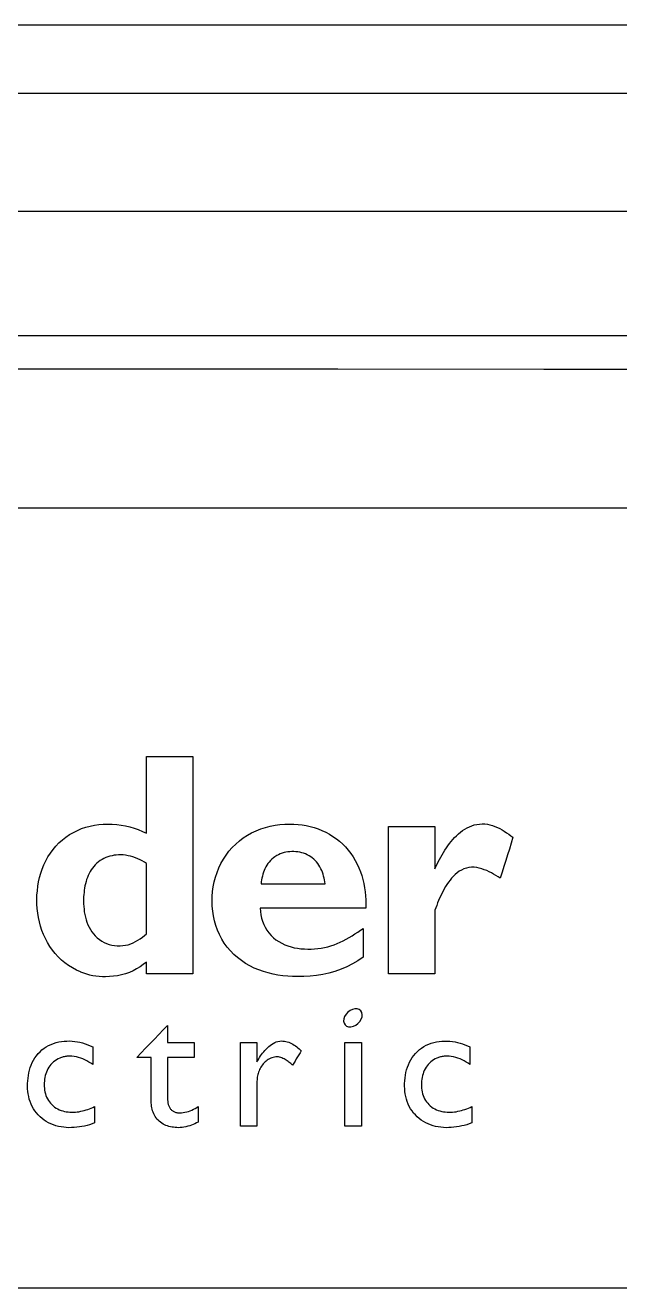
# Model space of a CAD drawing. Extents: x 0 to 320, y 0 to 1157.
# Drawn here: x 245.9 to 255.96, y 825.42 to 846.8 of the extents above; entities that cross this region are included whole.
import ezdxf

# ---------------------------------------------------------------- set-up
doc = ezdxf.new("R2010")
doc.units = 0
doc.layers.add('-15N-THT. THIẾT BỊ ĐÓNG MỞ', color=40, linetype='CONTINUOUS')

# ---------------------------------------------------------------- blocks, each defined once
blk = doc.blocks.new('06 - N - SC VSD ATV630C11~C16N4')
at = {"layer": '-15N-THT. THIẾT BỊ ĐÓNG MỞ'}
for p, q in [((149.663, 268.299), (27.375, 268.3)), ((27.463, 267.152), (137.634, 267.152)), ((33.009, 265.152), (131.909, 265.152)), ((115.516, 263.042), (49.288, 263.042)), ((87.682, 262.476), (84.194, 262.476)), ((91.171, 262.475), (87.682, 262.476)), ((94.659, 262.473), (91.171, 262.475)), ((98.146, 262.47), (94.659, 262.473)), ((115.591, 260.122), (49.32, 260.122)), ((87.933, 254.618), (87.933, 255.917)), ((87.933, 255.917), (88.715, 255.917)), ((88.715, 255.917), (88.715, 252.236)), ((86.631, 254.595), (86.697, 254.633)), ((86.697, 254.633), (86.765, 254.667)), ((86.765, 254.667), (86.835, 254.696)), ((86.835, 254.696), (86.907, 254.72)), ((86.907, 254.72), (86.98, 254.74)), ((86.98, 254.74), (87.053, 254.755)), ((87.053, 254.755), (87.128, 254.765)), ((87.128, 254.765), (87.202, 254.772)), ((87.202, 254.772), (87.278, 254.774)), ((87.278, 254.774), (87.353, 254.772)), ((87.353, 254.772), (87.429, 254.767)), ((87.429, 254.767), (87.503, 254.757)), ((87.503, 254.757), (87.578, 254.743)), ((87.578, 254.743), (87.651, 254.725)), ((87.651, 254.725), (87.723, 254.704)), ((87.723, 254.704), (87.794, 254.679)), ((87.794, 254.679), (87.864, 254.65)), ((87.864, 254.65), (87.933, 254.618)), ((89.641, 254.584), (89.713, 254.625)), ((89.713, 254.625), (89.789, 254.66)), ((89.789, 254.66), (89.866, 254.691)), ((89.866, 254.691), (89.946, 254.717)), ((89.946, 254.717), (90.027, 254.738)), ((90.027, 254.738), (90.109, 254.754)), ((90.109, 254.754), (90.192, 254.765)), ((90.192, 254.765), (90.275, 254.772)), ((90.275, 254.772), (90.359, 254.774)), ((90.359, 254.774), (90.428, 254.772)), ((90.359, 254.774), (90.359, 254.774)), ((90.428, 254.772), (90.498, 254.768)), ((90.498, 254.768), (90.568, 254.759)), ((90.568, 254.759), (90.637, 254.748)), ((90.637, 254.748), (90.705, 254.732)), ((90.705, 254.732), (90.772, 254.714)), ((90.772, 254.714), (90.839, 254.691)), ((90.839, 254.691), (90.904, 254.665)), ((90.904, 254.665), (90.967, 254.636)), ((90.967, 254.636), (91.029, 254.602)), ((92.031, 252.239), (92.031, 254.73)), ((92.031, 254.73), (92.814, 254.73)), ((92.031, 254.73), (92.031, 254.73)), ((92.814, 254.73), (92.814, 254.015)), ((92.814, 254.73), (92.814, 254.73)), ((93.213, 254.606), (93.247, 254.635)), ((93.247, 254.635), (93.283, 254.662)), ((93.283, 254.662), (93.32, 254.687)), ((93.32, 254.687), (93.359, 254.71)), ((93.359, 254.71), (93.399, 254.729)), ((93.399, 254.729), (93.44, 254.746)), ((93.44, 254.746), (93.483, 254.759)), ((93.483, 254.759), (93.526, 254.768)), ((93.526, 254.768), (93.571, 254.774)), ((93.571, 254.774), (93.616, 254.776)), ((93.616, 254.776), (93.66, 254.775)), ((93.66, 254.775), (93.705, 254.77)), ((93.705, 254.77), (93.748, 254.761)), ((93.748, 254.761), (93.79, 254.749)), ((93.79, 254.749), (93.832, 254.734)), ((93.832, 254.734), (93.873, 254.716)), ((93.873, 254.716), (93.913, 254.696)), ((93.913, 254.696), (93.952, 254.674)), ((93.952, 254.674), (93.99, 254.651)), ((93.99, 254.651), (94.028, 254.627)), ((94.028, 254.627), (94.065, 254.601)), ((86.398, 254.399), (86.451, 254.454)), ((86.451, 254.454), (86.508, 254.505)), ((86.508, 254.505), (86.568, 254.552)), ((86.568, 254.552), (86.631, 254.595)), ((89.384, 254.377), (89.443, 254.435)), ((89.443, 254.435), (89.505, 254.489)), ((89.505, 254.489), (89.571, 254.539)), ((89.571, 254.539), (89.641, 254.584)), ((91.029, 254.602), (91.089, 254.565)), ((91.089, 254.565), (91.147, 254.525)), ((91.147, 254.525), (91.202, 254.481)), ((91.202, 254.481), (91.254, 254.434)), ((91.254, 254.434), (91.303, 254.385)), ((93.009, 254.369), (93.035, 254.406)), ((93.035, 254.406), (93.061, 254.442)), ((93.061, 254.442), (93.089, 254.477)), ((93.089, 254.477), (93.118, 254.511)), ((93.118, 254.511), (93.149, 254.544)), ((93.149, 254.544), (93.18, 254.576)), ((93.18, 254.576), (93.213, 254.606)), ((94.065, 254.601), (94.101, 254.575)), ((94.106, 254.45), (94.076, 254.351)), ((94.101, 254.575), (94.137, 254.549)), ((94.137, 254.549), (94.106, 254.45)), ((94.137, 254.549), (94.137, 254.549)), ((86.228, 254.15), (86.264, 254.217)), ((86.264, 254.217), (86.305, 254.28)), ((86.305, 254.28), (86.35, 254.341)), ((86.35, 254.341), (86.398, 254.399)), ((87.212, 254.191), (87.18, 254.174)), ((87.245, 254.206), (87.212, 254.191)), ((87.279, 254.219), (87.245, 254.206)), ((87.314, 254.23), (87.279, 254.219)), ((87.349, 254.238), (87.314, 254.23)), ((87.385, 254.245), (87.349, 254.238)), ((87.421, 254.249), (87.385, 254.245)), ((87.458, 254.252), (87.421, 254.249)), ((87.494, 254.252), (87.458, 254.252)), ((87.494, 254.252), (87.494, 254.252)), ((87.536, 254.251), (87.494, 254.252)), ((87.578, 254.246), (87.536, 254.251)), ((87.62, 254.238), (87.578, 254.246)), ((87.662, 254.228), (87.62, 254.238)), ((87.704, 254.216), (87.662, 254.228)), ((87.746, 254.202), (87.704, 254.216)), ((87.786, 254.187), (87.746, 254.202)), ((89.234, 254.179), (89.279, 254.248)), ((89.279, 254.248), (89.329, 254.314)), ((89.329, 254.314), (89.384, 254.377)), ((90.081, 254.201), (90.055, 254.179)), ((90.108, 254.221), (90.081, 254.201)), ((90.137, 254.239), (90.108, 254.221)), ((90.167, 254.255), (90.137, 254.239)), ((90.198, 254.268), (90.167, 254.255)), ((90.229, 254.28), (90.198, 254.268)), ((90.261, 254.289), (90.229, 254.28)), ((90.294, 254.296), (90.261, 254.289)), ((90.327, 254.301), (90.294, 254.296)), ((90.36, 254.305), (90.327, 254.301)), ((90.394, 254.307), (90.36, 254.305)), ((90.428, 254.307), (90.394, 254.307)), ((90.462, 254.305), (90.428, 254.307)), ((90.496, 254.301), (90.462, 254.305)), ((90.529, 254.296), (90.496, 254.301)), ((90.561, 254.288), (90.529, 254.296)), ((90.593, 254.279), (90.561, 254.288)), ((90.625, 254.267), (90.593, 254.279)), ((90.655, 254.254), (90.625, 254.267)), ((90.685, 254.238), (90.655, 254.254)), ((90.713, 254.22), (90.685, 254.238)), ((90.74, 254.201), (90.713, 254.22)), ((90.766, 254.179), (90.74, 254.201)), ((91.303, 254.385), (91.349, 254.332)), ((91.349, 254.332), (91.392, 254.276)), ((91.392, 254.276), (91.432, 254.218)), ((91.432, 254.218), (91.468, 254.158)), ((92.894, 254.175), (92.915, 254.215)), ((92.915, 254.215), (92.937, 254.254)), ((92.937, 254.254), (92.96, 254.293)), ((92.96, 254.293), (92.984, 254.331)), ((92.984, 254.331), (93.009, 254.369)), ((94.045, 254.253), (94.014, 254.154)), ((94.076, 254.351), (94.045, 254.253)), ((86.143, 253.94), (86.167, 254.012)), ((86.167, 254.012), (86.195, 254.082)), ((86.195, 254.082), (86.228, 254.15)), ((86.998, 253.999), (86.979, 253.968)), ((87.019, 254.029), (86.998, 253.999)), ((87.041, 254.057), (87.019, 254.029)), ((87.066, 254.084), (87.041, 254.057)), ((87.092, 254.109), (87.066, 254.084)), ((87.12, 254.133), (87.092, 254.109)), ((87.149, 254.154), (87.12, 254.133)), ((87.18, 254.174), (87.149, 254.154)), ((87.824, 254.17), (87.786, 254.187)), ((87.862, 254.151), (87.824, 254.17)), ((87.898, 254.13), (87.862, 254.151)), ((87.933, 254.106), (87.898, 254.13)), ((87.933, 252.917), (87.933, 254.106)), ((89.127, 253.954), (89.158, 254.031)), ((89.158, 254.031), (89.193, 254.106)), ((89.193, 254.106), (89.234, 254.179)), ((89.925, 253.987), (89.913, 253.956)), ((89.938, 254.017), (89.925, 253.987)), ((89.953, 254.047), (89.938, 254.017)), ((89.97, 254.076), (89.953, 254.047)), ((89.989, 254.103), (89.97, 254.076)), ((90.009, 254.13), (89.989, 254.103)), ((90.031, 254.155), (90.009, 254.13)), ((90.055, 254.179), (90.031, 254.155)), ((90.79, 254.156), (90.766, 254.179)), ((90.812, 254.131), (90.79, 254.156)), ((90.833, 254.105), (90.812, 254.131)), ((90.853, 254.077), (90.833, 254.105)), ((90.87, 254.048), (90.853, 254.077)), ((90.886, 254.018), (90.87, 254.048)), ((90.9, 253.987), (90.886, 254.018)), ((90.912, 253.956), (90.9, 253.987)), ((91.468, 254.158), (91.501, 254.096)), ((91.501, 254.096), (91.53, 254.032)), ((91.53, 254.032), (91.556, 253.967)), ((92.814, 254.015), (92.833, 254.055)), ((92.814, 254.015), (92.814, 254.015)), ((92.833, 254.055), (92.853, 254.095)), ((92.853, 254.095), (92.873, 254.136)), ((92.873, 254.136), (92.894, 254.175)), ((93.267, 253.995), (93.229, 253.973)), ((93.307, 254.013), (93.267, 253.995)), ((93.349, 254.027), (93.307, 254.013)), ((93.392, 254.036), (93.349, 254.027)), ((93.436, 254.041), (93.392, 254.036)), ((93.48, 254.041), (93.436, 254.041)), ((93.524, 254.036), (93.48, 254.041)), ((93.567, 254.027), (93.524, 254.036)), ((93.609, 254.016), (93.567, 254.027)), ((93.651, 254.001), (93.609, 254.016)), ((93.692, 253.985), (93.651, 254.001)), ((93.732, 253.967), (93.692, 253.985)), ((93.983, 254.055), (93.953, 253.956)), ((94.014, 254.154), (93.983, 254.055)), ((86.094, 253.719), (86.106, 253.793)), ((86.106, 253.793), (86.122, 253.867)), ((86.122, 253.867), (86.143, 253.94)), ((86.899, 253.762), (86.891, 253.725)), ((86.909, 253.798), (86.899, 253.762)), ((86.919, 253.833), (86.909, 253.798)), ((86.932, 253.868), (86.919, 253.833)), ((86.946, 253.902), (86.932, 253.868)), ((86.961, 253.936), (86.946, 253.902)), ((86.979, 253.968), (86.961, 253.936)), ((89.064, 253.713), (89.08, 253.794)), ((89.08, 253.794), (89.101, 253.875)), ((89.101, 253.875), (89.127, 253.954)), ((89.876, 253.794), (89.872, 253.761)), ((89.872, 253.761), (90.955, 253.761)), ((89.872, 253.761), (89.872, 253.761)), ((89.881, 253.827), (89.876, 253.794)), ((89.887, 253.859), (89.881, 253.827)), ((89.894, 253.892), (89.887, 253.859)), ((89.903, 253.924), (89.894, 253.892)), ((89.913, 253.956), (89.903, 253.924)), ((90.923, 253.924), (90.912, 253.956)), ((90.932, 253.892), (90.923, 253.924)), ((90.94, 253.859), (90.932, 253.892)), ((90.946, 253.827), (90.94, 253.859)), ((90.951, 253.794), (90.946, 253.827)), ((90.955, 253.761), (90.951, 253.794)), ((90.955, 253.761), (90.955, 253.761)), ((91.556, 253.967), (91.578, 253.901)), ((91.578, 253.901), (91.597, 253.834)), ((91.597, 253.834), (91.613, 253.765)), ((91.613, 253.765), (91.625, 253.696)), ((93.045, 253.787), (93.02, 253.751)), ((93.072, 253.822), (93.045, 253.787)), ((93.099, 253.856), (93.072, 253.822)), ((93.129, 253.889), (93.099, 253.856)), ((93.16, 253.92), (93.129, 253.889)), ((93.194, 253.948), (93.16, 253.92)), ((93.229, 253.973), (93.194, 253.948)), ((93.771, 253.947), (93.732, 253.967)), ((93.809, 253.926), (93.771, 253.947)), ((93.847, 253.904), (93.809, 253.926)), ((93.885, 253.881), (93.847, 253.904)), ((93.922, 253.858), (93.885, 253.881)), ((93.953, 253.956), (93.922, 253.858)), ((93.922, 253.858), (93.922, 253.858)), ((86.077, 253.493), (86.079, 253.568)), ((86.079, 253.568), (86.085, 253.644)), ((86.085, 253.644), (86.094, 253.719)), ((86.871, 253.578), (86.869, 253.541)), ((86.875, 253.615), (86.871, 253.578)), ((86.879, 253.652), (86.875, 253.615)), ((86.884, 253.689), (86.879, 253.652)), ((86.891, 253.725), (86.884, 253.689)), ((89.045, 253.464), (89.047, 253.547)), ((89.047, 253.547), (89.053, 253.63)), ((89.053, 253.63), (89.064, 253.713)), ((91.625, 253.696), (91.635, 253.627)), ((91.635, 253.627), (91.641, 253.557)), ((91.641, 253.557), (91.645, 253.488)), ((92.914, 253.558), (92.896, 253.518)), ((92.934, 253.598), (92.914, 253.558)), ((92.954, 253.637), (92.934, 253.598)), ((92.975, 253.676), (92.954, 253.637)), ((92.997, 253.714), (92.975, 253.676)), ((93.02, 253.751), (92.997, 253.714)), ((86.079, 253.417), (86.077, 253.493)), ((86.083, 253.341), (86.079, 253.417)), ((86.092, 253.266), (86.083, 253.341)), ((86.868, 253.505), (86.867, 253.468)), ((86.867, 253.468), (86.867, 253.468)), ((86.867, 253.468), (86.868, 253.423)), ((86.869, 253.541), (86.868, 253.505)), ((86.868, 253.423), (86.87, 253.378)), ((86.87, 253.378), (86.875, 253.332)), ((86.875, 253.332), (86.88, 253.287)), ((89.047, 253.382), (89.045, 253.464)), ((89.054, 253.299), (89.047, 253.382)), ((91.644, 253.348), (89.856, 253.348)), ((89.856, 253.348), (89.861, 253.292)), ((89.856, 253.348), (89.856, 253.348)), ((91.646, 253.418), (91.644, 253.348)), ((91.644, 253.348), (91.644, 253.348)), ((91.645, 253.488), (91.646, 253.418)), ((92.83, 253.355), (92.814, 253.314)), ((92.846, 253.396), (92.83, 253.355)), ((92.862, 253.437), (92.846, 253.396)), ((92.879, 253.477), (92.862, 253.437)), ((92.896, 253.518), (92.879, 253.477)), ((86.104, 253.191), (86.092, 253.266)), ((86.12, 253.117), (86.104, 253.191)), ((86.88, 253.287), (86.888, 253.243)), ((86.888, 253.243), (86.898, 253.198)), ((86.898, 253.198), (86.91, 253.154)), ((86.91, 253.154), (86.925, 253.111)), ((89.066, 253.217), (89.054, 253.299)), ((89.084, 253.136), (89.066, 253.217)), ((89.106, 253.056), (89.084, 253.136)), ((89.861, 253.292), (89.87, 253.236)), ((89.87, 253.236), (89.882, 253.181)), ((89.882, 253.181), (89.898, 253.127)), ((89.898, 253.127), (89.918, 253.075)), ((92.814, 253.314), (92.814, 252.239)), ((92.814, 253.314), (92.814, 253.314)), ((86.139, 253.044), (86.12, 253.117)), ((86.163, 252.972), (86.139, 253.044)), ((86.191, 252.902), (86.163, 252.972)), ((86.925, 253.111), (86.942, 253.069)), ((86.942, 253.069), (86.961, 253.027)), ((86.961, 253.027), (86.983, 252.987)), ((86.983, 252.987), (87.007, 252.949)), ((87.007, 252.949), (87.035, 252.913)), ((87.035, 252.913), (87.066, 252.878)), ((87.899, 252.887), (87.933, 252.917)), ((89.134, 252.977), (89.106, 253.056)), ((89.167, 252.901), (89.134, 252.977)), ((89.918, 253.075), (89.943, 253.025)), ((89.943, 253.025), (89.971, 252.977)), ((89.971, 252.977), (90.004, 252.932)), ((90.004, 252.932), (90.041, 252.889)), ((91.413, 252.882), (91.461, 252.912)), ((91.461, 252.912), (91.508, 252.943)), ((91.508, 252.943), (91.555, 252.975)), ((91.555, 252.975), (91.601, 253.007)), ((91.601, 253.007), (91.601, 252.521)), ((86.222, 252.833), (86.191, 252.902)), ((86.257, 252.766), (86.222, 252.833)), ((86.297, 252.701), (86.257, 252.766)), ((86.34, 252.639), (86.297, 252.701)), ((87.066, 252.878), (87.099, 252.846)), ((87.099, 252.846), (87.135, 252.817)), ((87.135, 252.817), (87.174, 252.79)), ((87.174, 252.79), (87.214, 252.768)), ((87.214, 252.768), (87.256, 252.75)), ((87.256, 252.75), (87.299, 252.735)), ((87.299, 252.735), (87.344, 252.724)), ((87.344, 252.724), (87.39, 252.716)), ((87.39, 252.716), (87.437, 252.712)), ((87.437, 252.712), (87.485, 252.712)), ((87.485, 252.712), (87.532, 252.715)), ((87.532, 252.715), (87.578, 252.721)), ((87.578, 252.721), (87.622, 252.731)), ((87.622, 252.731), (87.666, 252.745)), ((87.666, 252.745), (87.708, 252.762)), ((87.708, 252.762), (87.749, 252.782)), ((87.749, 252.782), (87.788, 252.805)), ((87.788, 252.805), (87.826, 252.831)), ((87.826, 252.831), (87.863, 252.858)), ((87.863, 252.858), (87.899, 252.887)), ((89.206, 252.827), (89.167, 252.901)), ((89.25, 252.756), (89.206, 252.827)), ((89.299, 252.689), (89.25, 252.756)), ((90.041, 252.889), (90.081, 252.849)), ((90.081, 252.849), (90.125, 252.814)), ((90.125, 252.814), (90.172, 252.782)), ((90.172, 252.782), (90.222, 252.754)), ((90.222, 252.754), (90.274, 252.73)), ((90.274, 252.73), (90.327, 252.71)), ((90.327, 252.71), (90.381, 252.693)), ((90.381, 252.693), (90.435, 252.68)), ((90.944, 252.683), (91, 252.696)), ((91, 252.696), (91.054, 252.712)), ((91.054, 252.712), (91.108, 252.73)), ((91.108, 252.73), (91.16, 252.751)), ((91.16, 252.751), (91.212, 252.773)), ((91.212, 252.773), (91.263, 252.798)), ((91.263, 252.798), (91.314, 252.825)), ((91.314, 252.825), (91.363, 252.853)), ((91.363, 252.853), (91.413, 252.882)), ((86.387, 252.58), (86.34, 252.639)), ((86.438, 252.524), (86.387, 252.58)), ((86.494, 252.471), (86.438, 252.524)), ((89.353, 252.626), (89.299, 252.689)), ((89.411, 252.566), (89.353, 252.626)), ((89.474, 252.511), (89.411, 252.566)), ((89.54, 252.461), (89.474, 252.511)), ((90.435, 252.68), (90.491, 252.67)), ((90.491, 252.67), (90.548, 252.663)), ((90.548, 252.663), (90.605, 252.659)), ((90.605, 252.659), (90.662, 252.657)), ((90.662, 252.657), (90.719, 252.657)), ((90.719, 252.657), (90.776, 252.66)), ((90.776, 252.66), (90.833, 252.665)), ((90.833, 252.665), (90.888, 252.672)), ((90.888, 252.672), (90.944, 252.683)), ((91.601, 252.521), (91.513, 252.46)), ((86.552, 252.422), (86.494, 252.471)), ((86.614, 252.377), (86.552, 252.422)), ((86.678, 252.337), (86.614, 252.377)), ((86.745, 252.301), (86.678, 252.337)), ((86.814, 252.27), (86.745, 252.301)), ((86.814, 252.27), (86.814, 252.27)), ((87.705, 252.29), (87.643, 252.262)), ((87.765, 252.322), (87.705, 252.29)), ((87.823, 252.357), (87.765, 252.322)), ((87.879, 252.396), (87.823, 252.357)), ((87.933, 252.437), (87.879, 252.396)), ((87.933, 252.236), (87.933, 252.437)), ((89.61, 252.414), (89.54, 252.461)), ((89.683, 252.373), (89.61, 252.414)), ((89.758, 252.336), (89.683, 252.373)), ((89.835, 252.303), (89.758, 252.336)), ((89.914, 252.275), (89.835, 252.303)), ((89.994, 252.252), (89.914, 252.275)), ((91.124, 252.278), (91.021, 252.248)), ((91.226, 252.314), (91.124, 252.278)), ((91.325, 252.357), (91.226, 252.314)), ((91.421, 252.405), (91.325, 252.357)), ((91.513, 252.46), (91.421, 252.405)), ((87.307, 252.191), (87.239, 252.189)), ((87.239, 252.189), (87.239, 252.189)), ((87.376, 252.196), (87.307, 252.191)), ((87.444, 252.206), (87.376, 252.196)), ((87.512, 252.22), (87.444, 252.206)), ((87.578, 252.239), (87.512, 252.22)), ((87.643, 252.262), (87.578, 252.239)), ((88.715, 252.236), (87.933, 252.236)), ((90.075, 252.232), (89.994, 252.252)), ((90.157, 252.216), (90.075, 252.232)), ((90.24, 252.205), (90.157, 252.216)), ((90.323, 252.197), (90.24, 252.205)), ((90.406, 252.192), (90.323, 252.197)), ((90.489, 252.19), (90.406, 252.192)), ((90.596, 252.192), (90.489, 252.19)), ((90.489, 252.19), (90.489, 252.19)), ((90.703, 252.198), (90.596, 252.192)), ((90.81, 252.209), (90.703, 252.198)), ((90.916, 252.225), (90.81, 252.209)), ((91.021, 252.248), (90.916, 252.225)), ((92.814, 252.239), (92.031, 252.239)), ((92.031, 252.239), (92.031, 252.239)), ((92.814, 252.239), (92.814, 252.239)), ((91.579, 251.581), (91.579, 251.581)), ((88.067, 251.132), (88.142, 251.21)), ((88.142, 251.21), (88.216, 251.287)), ((88.216, 251.287), (88.291, 251.365)), ((88.291, 251.365), (88.291, 251.072)), ((88.291, 251.365), (88.291, 251.365)), ((91.277, 251.401), (91.277, 251.401)), ((86.199, 250.977), (86.237, 251.002)), ((86.237, 251.002), (86.276, 251.024)), ((86.276, 251.024), (86.318, 251.043)), ((86.318, 251.043), (86.36, 251.06)), ((86.36, 251.06), (86.404, 251.073)), ((86.404, 251.073), (86.448, 251.083)), ((86.448, 251.083), (86.493, 251.091)), ((86.493, 251.091), (86.538, 251.096)), ((86.538, 251.096), (86.583, 251.099)), ((86.583, 251.099), (86.628, 251.1)), ((86.628, 251.1), (86.673, 251.098)), ((86.673, 251.098), (86.718, 251.094)), ((86.718, 251.094), (86.762, 251.088)), ((86.762, 251.088), (86.807, 251.079)), ((86.807, 251.079), (86.851, 251.067)), ((86.851, 251.067), (86.895, 251.053)), ((86.895, 251.053), (86.938, 251.037)), ((86.938, 251.037), (86.98, 251.02)), ((86.98, 251.02), (87.022, 251.002)), ((87.022, 251.002), (87.022, 250.702)), ((87.022, 251.002), (87.022, 251.002)), ((87.917, 250.977), (87.992, 251.054)), ((87.992, 251.054), (88.067, 251.132)), ((88.291, 251.072), (88.738, 251.072)), ((88.291, 251.072), (88.291, 251.072)), ((88.738, 251.072), (88.738, 250.822)), ((88.738, 251.072), (88.738, 251.072)), ((89.525, 249.659), (89.525, 251.072)), ((89.525, 251.072), (89.803, 251.072)), ((89.525, 251.072), (89.525, 251.072)), ((89.803, 251.072), (89.803, 250.745)), ((89.803, 251.072), (89.803, 251.072)), ((89.958, 250.963), (89.98, 250.985)), ((89.98, 250.985), (90.003, 251.005)), ((90.003, 251.005), (90.026, 251.025)), ((90.026, 251.025), (90.051, 251.043)), ((90.051, 251.043), (90.077, 251.059)), ((90.077, 251.059), (90.103, 251.072)), ((90.103, 251.072), (90.13, 251.084)), ((90.13, 251.084), (90.159, 251.092)), ((90.159, 251.092), (90.188, 251.098)), ((90.188, 251.098), (90.217, 251.1)), ((90.217, 251.1), (90.242, 251.099)), ((90.217, 251.1), (90.217, 251.1)), ((90.242, 251.099), (90.268, 251.096)), ((90.268, 251.096), (90.293, 251.092)), ((90.293, 251.092), (90.317, 251.085)), ((90.317, 251.085), (90.341, 251.078)), ((90.341, 251.078), (90.365, 251.068)), ((90.365, 251.068), (90.388, 251.057)), ((90.388, 251.057), (90.411, 251.045)), ((90.411, 251.045), (90.433, 251.032)), ((90.433, 251.032), (90.455, 251.017)), ((90.455, 251.017), (90.476, 251.002)), ((90.476, 251.002), (90.496, 250.986)), ((90.496, 250.986), (90.516, 250.97)), ((91.292, 249.659), (91.292, 251.072)), ((91.292, 251.072), (91.57, 251.072)), ((91.292, 251.072), (91.292, 251.072)), ((91.57, 251.072), (91.57, 249.659)), ((91.57, 251.072), (91.57, 251.072)), ((92.553, 250.954), (92.59, 250.981)), ((92.59, 250.981), (92.628, 251.006)), ((92.628, 251.006), (92.669, 251.028)), ((92.669, 251.028), (92.711, 251.047)), ((92.711, 251.047), (92.754, 251.063)), ((92.754, 251.063), (92.798, 251.075)), ((92.798, 251.075), (92.843, 251.085)), ((92.843, 251.085), (92.889, 251.093)), ((92.889, 251.093), (92.934, 251.097)), ((92.934, 251.097), (92.98, 251.099)), ((92.98, 251.099), (93.026, 251.099)), ((93.026, 251.099), (93.071, 251.097)), ((93.071, 251.097), (93.115, 251.092)), ((93.115, 251.092), (93.157, 251.086)), ((93.157, 251.086), (93.199, 251.077)), ((93.199, 251.077), (93.241, 251.065)), ((93.241, 251.065), (93.282, 251.052)), ((93.282, 251.052), (93.324, 251.037)), ((93.324, 251.037), (93.365, 251.02)), ((93.365, 251.02), (93.407, 251.002)), ((93.407, 251.002), (93.407, 250.702)), ((93.407, 251.002), (93.407, 251.002)), ((86, 250.735), (86.021, 250.775)), ((86.021, 250.775), (86.045, 250.814)), ((86.045, 250.814), (86.07, 250.851)), ((86.07, 250.851), (86.099, 250.886)), ((86.099, 250.886), (86.13, 250.919)), ((86.13, 250.919), (86.163, 250.949)), ((86.163, 250.949), (86.199, 250.977)), ((86.409, 250.783), (86.384, 250.766)), ((86.436, 250.798), (86.409, 250.783)), ((86.464, 250.811), (86.436, 250.798)), ((86.478, 250.817), (86.464, 250.811)), ((86.464, 250.811), (86.464, 250.811)), ((86.493, 250.822), (86.478, 250.817)), ((86.508, 250.827), (86.493, 250.822)), ((86.524, 250.831), (86.508, 250.827)), ((86.539, 250.834), (86.524, 250.831)), ((86.555, 250.837), (86.539, 250.834)), ((86.57, 250.839), (86.555, 250.837)), ((86.586, 250.841), (86.57, 250.839)), ((86.602, 250.843), (86.586, 250.841)), ((86.617, 250.843), (86.602, 250.843)), ((86.633, 250.844), (86.617, 250.843)), ((86.671, 250.842), (86.633, 250.844)), ((86.633, 250.844), (86.633, 250.844)), ((86.709, 250.838), (86.671, 250.842)), ((86.747, 250.831), (86.709, 250.838)), ((86.784, 250.821), (86.747, 250.831)), ((86.82, 250.81), (86.784, 250.821)), ((86.856, 250.796), (86.82, 250.81)), ((86.891, 250.78), (86.856, 250.796)), ((86.925, 250.762), (86.891, 250.78)), ((87.767, 250.822), (87.842, 250.899)), ((88.013, 250.822), (87.767, 250.822)), ((87.767, 250.822), (87.767, 250.822)), ((87.842, 250.899), (87.917, 250.977)), ((88.013, 250.075), (88.013, 250.822)), ((88.013, 250.822), (88.013, 250.822)), ((88.738, 250.822), (88.291, 250.822)), ((88.291, 250.822), (88.291, 250.096)), ((88.291, 250.822), (88.291, 250.822)), ((88.738, 250.822), (88.738, 250.822)), ((89.803, 250.745), (89.818, 250.771)), ((89.818, 250.771), (89.833, 250.796)), ((89.833, 250.796), (89.848, 250.821)), ((89.848, 250.821), (89.864, 250.846)), ((89.864, 250.846), (89.881, 250.87)), ((89.881, 250.87), (89.899, 250.894)), ((89.899, 250.894), (89.918, 250.917)), ((89.918, 250.917), (89.938, 250.94)), ((89.938, 250.94), (89.958, 250.963)), ((89.976, 250.774), (89.958, 250.76)), ((89.995, 250.786), (89.976, 250.774)), ((90.015, 250.798), (89.995, 250.786)), ((90.035, 250.808), (90.015, 250.798)), ((90.057, 250.816), (90.035, 250.808)), ((90.078, 250.823), (90.057, 250.816)), ((90.1, 250.828), (90.078, 250.823)), ((90.123, 250.831), (90.1, 250.828)), ((90.145, 250.832), (90.123, 250.831)), ((90.165, 250.831), (90.145, 250.832)), ((90.145, 250.832), (90.145, 250.832)), ((90.185, 250.828), (90.165, 250.831)), ((90.205, 250.822), (90.185, 250.828)), ((90.224, 250.815), (90.205, 250.822)), ((90.243, 250.806), (90.224, 250.815)), ((90.261, 250.797), (90.243, 250.806)), ((90.279, 250.787), (90.261, 250.797)), ((90.296, 250.777), (90.279, 250.787)), ((90.313, 250.766), (90.296, 250.777)), ((90.469, 250.796), (90.448, 250.761)), ((90.49, 250.831), (90.469, 250.796)), ((90.511, 250.866), (90.49, 250.831)), ((90.532, 250.901), (90.511, 250.866)), ((90.516, 250.97), (90.535, 250.953)), ((90.553, 250.936), (90.532, 250.901)), ((90.535, 250.953), (90.553, 250.936)), ((90.553, 250.936), (90.553, 250.936)), ((92.386, 250.739), (92.408, 250.78)), ((92.408, 250.78), (92.432, 250.819)), ((92.432, 250.819), (92.458, 250.856)), ((92.458, 250.856), (92.487, 250.891)), ((92.487, 250.891), (92.519, 250.923)), ((92.519, 250.923), (92.553, 250.954)), ((92.794, 250.783), (92.769, 250.766)), ((92.821, 250.798), (92.794, 250.783)), ((92.849, 250.811), (92.821, 250.798)), ((92.863, 250.817), (92.849, 250.811)), ((92.849, 250.811), (92.849, 250.811)), ((92.878, 250.822), (92.863, 250.817)), ((92.893, 250.827), (92.878, 250.822)), ((92.908, 250.831), (92.893, 250.827)), ((92.924, 250.834), (92.908, 250.831)), ((92.939, 250.837), (92.924, 250.834)), ((92.955, 250.839), (92.939, 250.837)), ((92.97, 250.841), (92.955, 250.839)), ((92.986, 250.843), (92.97, 250.841)), ((93.001, 250.843), (92.986, 250.843)), ((93.017, 250.844), (93.001, 250.843)), ((93.055, 250.842), (93.017, 250.844)), ((93.017, 250.844), (93.017, 250.844)), ((93.093, 250.838), (93.055, 250.842)), ((93.131, 250.831), (93.093, 250.838)), ((93.168, 250.821), (93.131, 250.831)), ((93.205, 250.81), (93.168, 250.821)), ((93.241, 250.796), (93.205, 250.81)), ((93.276, 250.78), (93.241, 250.796)), ((93.31, 250.762), (93.276, 250.78)), ((85.933, 250.518), (85.942, 250.563)), ((85.942, 250.563), (85.953, 250.607)), ((85.953, 250.607), (85.966, 250.65)), ((85.966, 250.65), (85.982, 250.693)), ((85.982, 250.693), (86, 250.735)), ((86.238, 250.573), (86.228, 250.543)), ((86.251, 250.601), (86.238, 250.573)), ((86.264, 250.629), (86.251, 250.601)), ((86.28, 250.655), (86.264, 250.629)), ((86.297, 250.68), (86.28, 250.655)), ((86.316, 250.704), (86.297, 250.68)), ((86.337, 250.726), (86.316, 250.704)), ((86.36, 250.747), (86.337, 250.726)), ((86.384, 250.766), (86.36, 250.747)), ((86.958, 250.743), (86.925, 250.762)), ((86.99, 250.723), (86.958, 250.743)), ((87.022, 250.702), (86.99, 250.723)), ((87.022, 250.702), (87.022, 250.702)), ((89.803, 250.745), (89.803, 250.745)), ((89.831, 250.574), (89.824, 250.552)), ((89.839, 250.595), (89.831, 250.574)), ((89.847, 250.616), (89.839, 250.595)), ((89.857, 250.637), (89.847, 250.616)), ((89.868, 250.657), (89.857, 250.637)), ((89.881, 250.676), (89.868, 250.657)), ((89.894, 250.694), (89.881, 250.676)), ((89.908, 250.712), (89.894, 250.694)), ((89.924, 250.729), (89.908, 250.712)), ((89.94, 250.745), (89.924, 250.729)), ((89.958, 250.76), (89.94, 250.745)), ((90.329, 250.755), (90.313, 250.766)), ((90.345, 250.743), (90.329, 250.755)), ((90.361, 250.731), (90.345, 250.743)), ((90.377, 250.718), (90.361, 250.731)), ((90.392, 250.704), (90.377, 250.718)), ((90.406, 250.69), (90.392, 250.704)), ((90.427, 250.726), (90.406, 250.69)), ((90.406, 250.69), (90.406, 250.69)), ((90.448, 250.761), (90.427, 250.726)), ((92.317, 250.52), (92.326, 250.565)), ((92.326, 250.565), (92.337, 250.61)), ((92.337, 250.61), (92.351, 250.654)), ((92.351, 250.654), (92.367, 250.697)), ((92.367, 250.697), (92.386, 250.739)), ((92.624, 250.573), (92.614, 250.543)), ((92.636, 250.601), (92.624, 250.573)), ((92.65, 250.629), (92.636, 250.601)), ((92.665, 250.655), (92.65, 250.629)), ((92.683, 250.68), (92.665, 250.655)), ((92.702, 250.704), (92.683, 250.68)), ((92.722, 250.726), (92.702, 250.704)), ((92.745, 250.747), (92.722, 250.726)), ((92.769, 250.766), (92.745, 250.747)), ((93.343, 250.743), (93.31, 250.762)), ((93.376, 250.723), (93.343, 250.743)), ((93.407, 250.702), (93.376, 250.723)), ((93.407, 250.702), (93.407, 250.702)), ((85.919, 250.336), (85.92, 250.382)), ((85.92, 250.382), (85.922, 250.427)), ((85.922, 250.427), (85.927, 250.473)), ((85.927, 250.473), (85.933, 250.518)), ((86.202, 250.392), (86.201, 250.361)), ((86.201, 250.361), (86.202, 250.33)), ((86.204, 250.422), (86.202, 250.392)), ((86.208, 250.453), (86.204, 250.422)), ((86.213, 250.484), (86.208, 250.453)), ((86.22, 250.514), (86.213, 250.484)), ((86.228, 250.543), (86.22, 250.514)), ((89.804, 250.441), (89.803, 250.419)), ((89.803, 250.419), (89.803, 250.396)), ((89.803, 250.396), (89.803, 249.659)), ((89.803, 250.396), (89.803, 250.396)), ((89.807, 250.464), (89.804, 250.441)), ((89.809, 250.486), (89.807, 250.464)), ((89.813, 250.508), (89.809, 250.486)), ((89.818, 250.531), (89.813, 250.508)), ((89.824, 250.552), (89.818, 250.531)), ((92.302, 250.336), (92.303, 250.382)), ((92.303, 250.382), (92.306, 250.428)), ((92.306, 250.428), (92.311, 250.474)), ((92.311, 250.474), (92.317, 250.52)), ((92.588, 250.392), (92.587, 250.361)), ((92.587, 250.361), (92.588, 250.33)), ((92.59, 250.422), (92.588, 250.392)), ((92.593, 250.453), (92.59, 250.422)), ((92.598, 250.483), (92.593, 250.453)), ((92.605, 250.514), (92.598, 250.483)), ((92.614, 250.543), (92.605, 250.514)), ((85.92, 250.292), (85.919, 250.336)), ((85.919, 250.336), (85.919, 250.336)), ((85.923, 250.247), (85.92, 250.292)), ((85.929, 250.203), (85.923, 250.247)), ((85.938, 250.16), (85.929, 250.203)), ((85.949, 250.116), (85.938, 250.16)), ((86.202, 250.33), (86.205, 250.299)), ((86.205, 250.299), (86.208, 250.268)), ((86.208, 250.268), (86.214, 250.238)), ((86.214, 250.238), (86.221, 250.208)), ((86.221, 250.208), (86.231, 250.178)), ((86.231, 250.178), (86.242, 250.149)), ((86.242, 250.149), (86.255, 250.122)), ((92.304, 250.292), (92.302, 250.336)), ((92.302, 250.336), (92.302, 250.336)), ((92.307, 250.247), (92.304, 250.292)), ((92.313, 250.203), (92.307, 250.247)), ((92.322, 250.159), (92.313, 250.203)), ((92.333, 250.116), (92.322, 250.159)), ((92.588, 250.33), (92.59, 250.299)), ((92.59, 250.299), (92.594, 250.268)), ((92.594, 250.268), (92.6, 250.238)), ((92.6, 250.238), (92.607, 250.208)), ((92.607, 250.208), (92.616, 250.179)), ((92.616, 250.179), (92.628, 250.15)), ((92.628, 250.15), (92.641, 250.122)), ((85.963, 250.074), (85.949, 250.116)), ((85.979, 250.033), (85.963, 250.074)), ((85.998, 249.992), (85.979, 250.033)), ((86.02, 249.953), (85.998, 249.992)), ((86.044, 249.916), (86.02, 249.953)), ((86.071, 249.881), (86.044, 249.916)), ((86.255, 250.122), (86.271, 250.095)), ((86.271, 250.095), (86.288, 250.069)), ((86.288, 250.069), (86.307, 250.045)), ((86.307, 250.045), (86.328, 250.022)), ((86.328, 250.022), (86.351, 250.001)), ((86.351, 250.001), (86.376, 249.982)), ((86.376, 249.982), (86.401, 249.965)), ((86.401, 249.965), (86.429, 249.95)), ((86.429, 249.95), (86.457, 249.936)), ((86.457, 249.936), (86.486, 249.925)), ((86.486, 249.925), (86.515, 249.916)), ((86.515, 249.916), (86.545, 249.908)), ((86.82, 249.909), (86.85, 249.916)), ((86.85, 249.916), (86.88, 249.923)), ((86.88, 249.923), (86.91, 249.932)), ((86.91, 249.932), (86.939, 249.942)), ((86.939, 249.942), (86.968, 249.952)), ((86.968, 249.952), (86.997, 249.964)), ((86.997, 249.964), (87.025, 249.976)), ((87.025, 249.976), (87.053, 249.988)), ((87.053, 249.988), (87.053, 249.713)), ((87.053, 249.988), (87.053, 249.988)), ((88.014, 250.049), (88.013, 250.075)), ((88.013, 250.075), (88.013, 250.075)), ((88.016, 250.022), (88.014, 250.049)), ((88.019, 249.996), (88.016, 250.022)), ((88.024, 249.97), (88.019, 249.996)), ((88.03, 249.944), (88.024, 249.97)), ((88.037, 249.918), (88.03, 249.944)), ((88.045, 249.893), (88.037, 249.918)), ((88.291, 250.096), (88.292, 250.084)), ((88.291, 250.096), (88.291, 250.096)), ((88.292, 250.084), (88.292, 250.072)), ((88.292, 250.072), (88.294, 250.06)), ((88.294, 250.06), (88.296, 250.048)), ((88.296, 250.048), (88.298, 250.036)), ((88.298, 250.036), (88.302, 250.024)), ((88.302, 250.024), (88.305, 250.012)), ((88.305, 250.012), (88.31, 250.001)), ((88.31, 250.001), (88.315, 249.99)), ((88.315, 249.99), (88.32, 249.979)), ((88.32, 249.979), (88.327, 249.968)), ((88.327, 249.968), (88.333, 249.958)), ((88.333, 249.958), (88.341, 249.948)), ((88.341, 249.948), (88.349, 249.939)), ((88.349, 249.939), (88.358, 249.93)), ((88.358, 249.93), (88.367, 249.923)), ((88.367, 249.923), (88.377, 249.916)), ((88.377, 249.916), (88.387, 249.909)), ((88.643, 249.908), (88.672, 249.918)), ((88.672, 249.918), (88.701, 249.93)), ((88.701, 249.93), (88.729, 249.943)), ((88.729, 249.943), (88.757, 249.957)), ((88.757, 249.957), (88.783, 249.972)), ((88.783, 249.972), (88.81, 249.988)), ((88.81, 249.988), (88.81, 249.726)), ((88.81, 249.988), (88.81, 249.988)), ((92.346, 250.074), (92.333, 250.116)), ((92.363, 250.032), (92.346, 250.074)), ((92.382, 249.992), (92.363, 250.032)), ((92.404, 249.953), (92.382, 249.992)), ((92.428, 249.916), (92.404, 249.953)), ((92.455, 249.88), (92.428, 249.916)), ((92.641, 250.122), (92.656, 250.095)), ((92.656, 250.095), (92.674, 250.069)), ((92.674, 250.069), (92.693, 250.045)), ((92.693, 250.045), (92.714, 250.022)), ((92.714, 250.022), (92.737, 250.001)), ((92.737, 250.001), (92.761, 249.982)), ((92.761, 249.982), (92.787, 249.965)), ((92.787, 249.965), (92.814, 249.95)), ((92.814, 249.95), (92.842, 249.936)), ((92.842, 249.936), (92.871, 249.925)), ((92.871, 249.925), (92.9, 249.916)), ((92.9, 249.916), (92.93, 249.908)), ((93.206, 249.909), (93.236, 249.916)), ((93.236, 249.916), (93.266, 249.924)), ((93.266, 249.924), (93.295, 249.933)), ((93.295, 249.933), (93.325, 249.942)), ((93.325, 249.942), (93.354, 249.953)), ((93.354, 249.953), (93.383, 249.964)), ((93.383, 249.964), (93.411, 249.976)), ((93.411, 249.976), (93.439, 249.988)), ((93.439, 249.988), (93.439, 249.713)), ((93.439, 249.988), (93.439, 249.988)), ((86.1, 249.847), (86.071, 249.881)), ((86.131, 249.816), (86.1, 249.847)), ((86.165, 249.787), (86.131, 249.816)), ((86.2, 249.761), (86.165, 249.787)), ((86.237, 249.736), (86.2, 249.761)), ((86.276, 249.715), (86.237, 249.736)), ((86.316, 249.695), (86.276, 249.715)), ((86.545, 249.908), (86.575, 249.902)), ((86.575, 249.902), (86.606, 249.898)), ((86.606, 249.898), (86.637, 249.895)), ((86.637, 249.895), (86.667, 249.894)), ((86.667, 249.894), (86.698, 249.894)), ((86.698, 249.894), (86.729, 249.896)), ((86.729, 249.896), (86.76, 249.899)), ((86.76, 249.899), (86.79, 249.903)), ((86.79, 249.903), (86.82, 249.909)), ((87.053, 249.713), (87.012, 249.696)), ((87.053, 249.713), (87.053, 249.713)), ((88.055, 249.868), (88.045, 249.893)), ((88.067, 249.844), (88.055, 249.868)), ((88.08, 249.821), (88.067, 249.844)), ((88.094, 249.799), (88.08, 249.821)), ((88.11, 249.778), (88.094, 249.799)), ((88.128, 249.758), (88.11, 249.778)), ((88.147, 249.74), (88.128, 249.758)), ((88.168, 249.723), (88.147, 249.74)), ((88.19, 249.708), (88.168, 249.723)), ((88.213, 249.694), (88.19, 249.708)), ((88.387, 249.909), (88.398, 249.904)), ((88.398, 249.904), (88.409, 249.899)), ((88.409, 249.899), (88.42, 249.894)), ((88.42, 249.894), (88.432, 249.891)), ((88.432, 249.891), (88.444, 249.888)), ((88.444, 249.888), (88.456, 249.885)), ((88.456, 249.885), (88.468, 249.884)), ((88.468, 249.884), (88.48, 249.883)), ((88.48, 249.883), (88.492, 249.882)), ((88.492, 249.882), (88.523, 249.884)), ((88.492, 249.882), (88.492, 249.882)), ((88.523, 249.884), (88.554, 249.887)), ((88.554, 249.887), (88.584, 249.892)), ((88.584, 249.892), (88.614, 249.899)), ((88.614, 249.899), (88.643, 249.908)), ((88.753, 249.698), (88.724, 249.686)), ((88.782, 249.712), (88.753, 249.698)), ((88.81, 249.726), (88.782, 249.712)), ((88.81, 249.726), (88.81, 249.726)), ((92.485, 249.847), (92.455, 249.88)), ((92.516, 249.816), (92.485, 249.847)), ((92.549, 249.787), (92.516, 249.816)), ((92.585, 249.76), (92.549, 249.787)), ((92.622, 249.736), (92.585, 249.76)), ((92.661, 249.714), (92.622, 249.736)), ((92.701, 249.695), (92.661, 249.714)), ((92.93, 249.908), (92.961, 249.902)), ((92.961, 249.902), (92.991, 249.898)), ((92.991, 249.898), (93.022, 249.895)), ((93.022, 249.895), (93.053, 249.894)), ((93.053, 249.894), (93.084, 249.894)), ((93.084, 249.894), (93.114, 249.896)), ((93.114, 249.896), (93.145, 249.899)), ((93.145, 249.899), (93.176, 249.903)), ((93.176, 249.903), (93.206, 249.909)), ((93.439, 249.713), (93.398, 249.696)), ((93.439, 249.713), (93.439, 249.713)), ((86.358, 249.679), (86.316, 249.695)), ((86.4, 249.665), (86.358, 249.679)), ((86.443, 249.653), (86.4, 249.665)), ((86.487, 249.645), (86.443, 249.653)), ((86.531, 249.638), (86.487, 249.645)), ((86.575, 249.634), (86.531, 249.638)), ((86.619, 249.632), (86.575, 249.634)), ((86.664, 249.633), (86.619, 249.632)), ((86.708, 249.635), (86.664, 249.633)), ((86.752, 249.639), (86.708, 249.635)), ((86.796, 249.645), (86.752, 249.639)), ((86.84, 249.652), (86.796, 249.645)), ((86.884, 249.66), (86.84, 249.652)), ((86.927, 249.67), (86.884, 249.66)), ((86.97, 249.682), (86.927, 249.67)), ((87.012, 249.696), (86.97, 249.682)), ((88.237, 249.682), (88.213, 249.694)), ((88.262, 249.671), (88.237, 249.682)), ((88.287, 249.662), (88.262, 249.671)), ((88.312, 249.654), (88.287, 249.662)), ((88.338, 249.647), (88.312, 249.654)), ((88.365, 249.642), (88.338, 249.647)), ((88.391, 249.638), (88.365, 249.642)), ((88.417, 249.635), (88.391, 249.638)), ((88.444, 249.633), (88.417, 249.635)), ((88.47, 249.632), (88.444, 249.633)), ((88.502, 249.634), (88.47, 249.632)), ((88.47, 249.632), (88.47, 249.632)), ((88.534, 249.637), (88.502, 249.634)), ((88.567, 249.643), (88.534, 249.637)), ((88.601, 249.649), (88.567, 249.643)), ((88.633, 249.657), (88.601, 249.649)), ((88.664, 249.666), (88.633, 249.657)), ((88.694, 249.675), (88.664, 249.666)), ((88.724, 249.686), (88.694, 249.675)), ((89.803, 249.659), (89.525, 249.659)), ((89.525, 249.659), (89.525, 249.659)), ((89.803, 249.659), (89.803, 249.659)), ((91.57, 249.659), (91.292, 249.659)), ((91.292, 249.659), (91.292, 249.659)), ((91.57, 249.659), (91.57, 249.659)), ((92.743, 249.678), (92.701, 249.695)), ((92.785, 249.665), (92.743, 249.678)), ((92.828, 249.653), (92.785, 249.665)), ((92.872, 249.644), (92.828, 249.653)), ((92.916, 249.638), (92.872, 249.644)), ((92.961, 249.634), (92.916, 249.638)), ((93.005, 249.632), (92.961, 249.634)), ((93.049, 249.633), (93.005, 249.632)), ((93.093, 249.635), (93.049, 249.633)), ((93.138, 249.639), (93.093, 249.635)), ((93.182, 249.645), (93.138, 249.639)), ((93.226, 249.652), (93.182, 249.645)), ((93.27, 249.661), (93.226, 249.652)), ((93.313, 249.67), (93.27, 249.661)), ((93.356, 249.682), (93.313, 249.67)), ((93.398, 249.696), (93.356, 249.682)), ((54.118, 246.922), (110.79, 246.922))]:
    blk.add_line(p, q, dxfattribs=at)
for centre, major_axis, ratio, start_param, end_param in [((87.238, 253.336), (1.146, 0), 1, -1.949317, -1.569265), ((91.428, 251.491), (0.133, 0.119), 0.720346, -0.262585, 2.879008), ((91.428, 251.491), (0.133, 0.119), 0.720346, 2.879008, 6.020601)]:
    blk.add_ellipse(centre, major_axis=major_axis, ratio=ratio, start_param=start_param, end_param=end_param, dxfattribs=at)

msp = doc.modelspace()

# ---------------------------------------------------------------- block references
msp.add_blockref('06 - N - SC VSD ATV630C11~C16N4', (160.02, 578.5))

doc.saveas('drawing.dxf')
